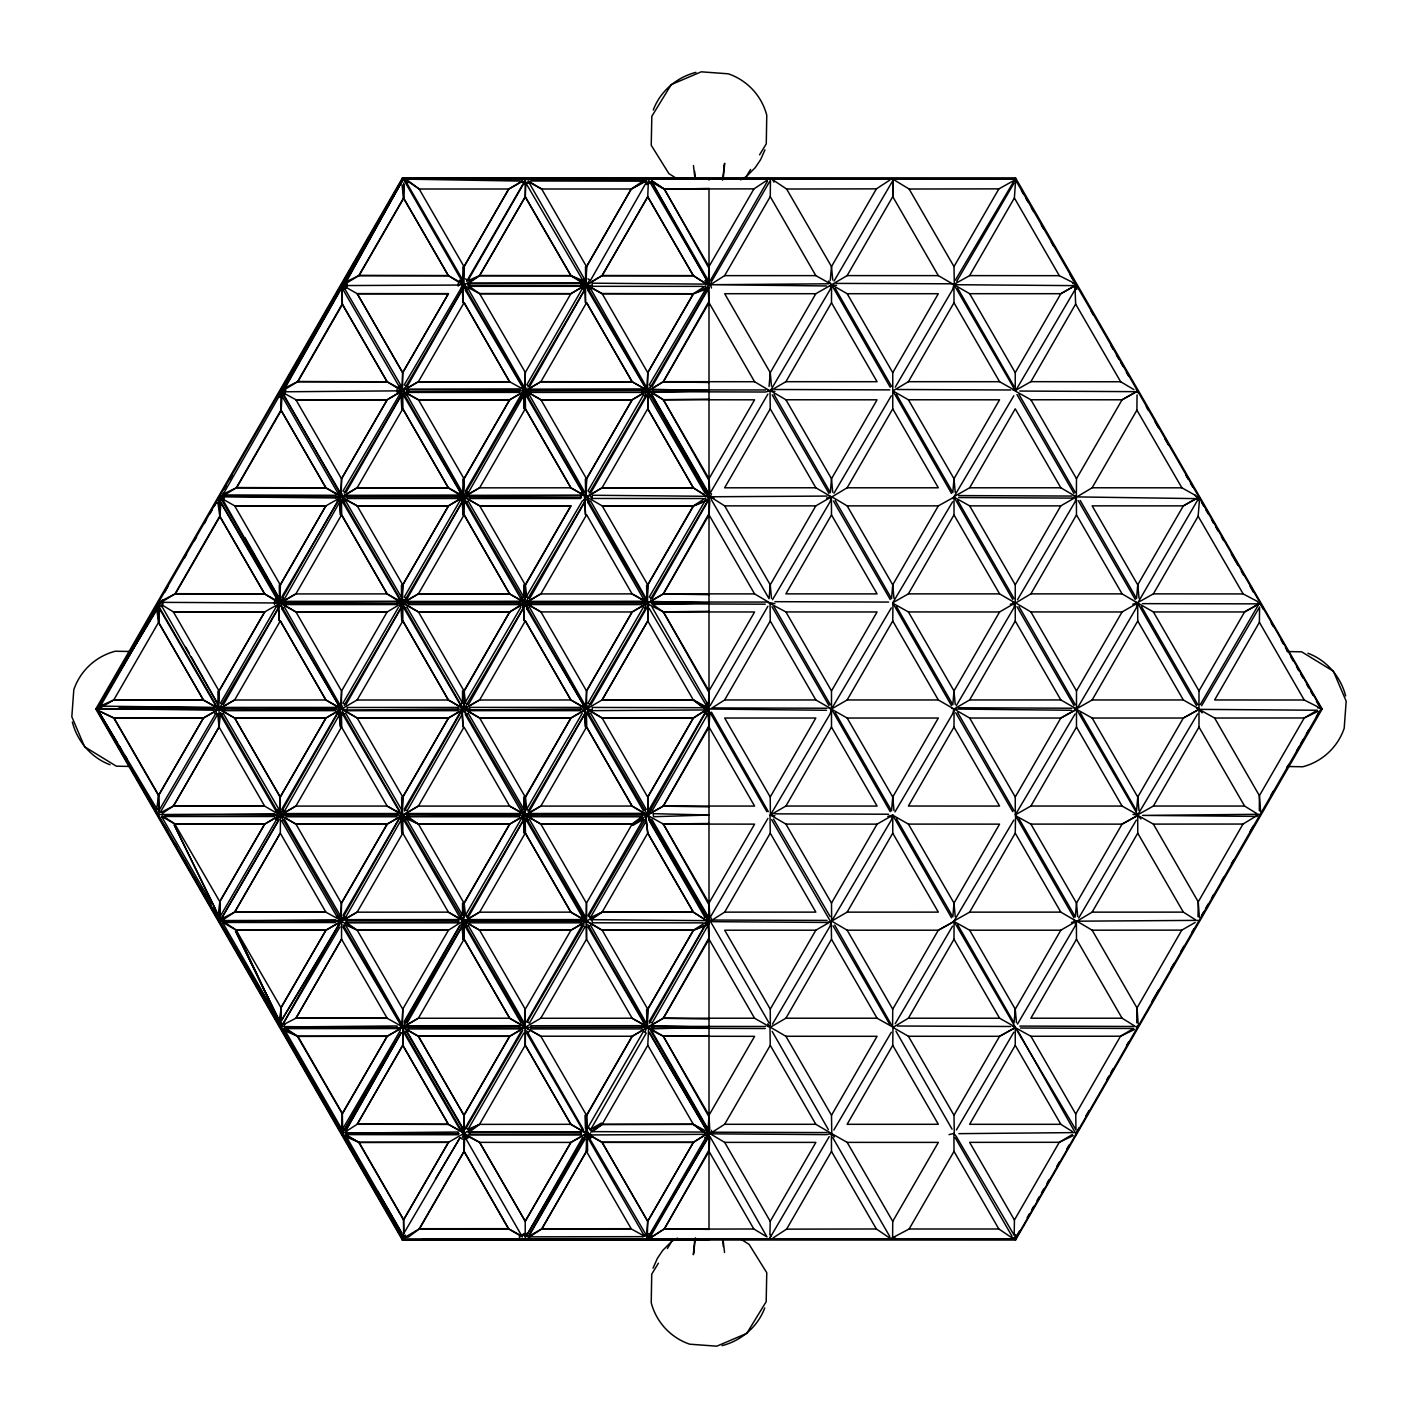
<?xml version="1.0" encoding="UTF-8"?>
<svg xmlns="http://www.w3.org/2000/svg" width="1418" height="1418" viewBox="0 0 1418 1418"><rect width="100%" height="100%" fill="white"/><g stroke="black" fill="none" stroke-linecap="round" stroke-linejoin="round"><path stroke-width="1.5" d="M162.272 814.801L162.467 813.258L173.563 805.92L219.028 726.938L219.046 709.124L203.448 700.049L114.238 699.748L100.093 706.146L97.399 709.425L403.758 1238.694L402.535 1240.059L402.996 1238.765M345.07 917.322L341.561 921.275L341.543 939.248L295.901 1018.195L283.83 1024.434M523.384 1235.291L528.808 1236.248L584.978 1139.203L582.55 1137.59L527.124 1234.706L526.503 1233.554L523.916 1233.695L519.201 1237.045L523.384 1235.291L530.633 1236.85L642.797 1236.656L645.881 1235.291L652.191 1236.585L664.546 1228.732L709 1229.371L709 915.035M645.35 1031.205L646.803 1026.703L632.18 1018.301L586.52 939.159L586.272 921.292L570.887 912.199L525.458 833.128L525.156 818.097L524.27 833.093L523.171 813.879L540.843 824.071L586.467 903.213L586.609 921.062L602.083 930.155L693.508 930.279L709 923.721L704.799 925.653L649.267 1021.368L652.103 1023.034L709 923.721L708.982 711.552L707.866 706.589L709 706.448L709 492.79M526.096 387.965L526.769 396.597L584.411 495.626L602.083 505.818L693.508 505.925L709 499.384L704.799 501.298L649.249 597.031L652.12 598.697L709 499.384L709 188.47L664.563 189.285L652.05 182.355L646.555 184.446L645.81 183.312L590.491 280.409L587.938 278.867M709 180.121L709 178.048M651.536 602.047L767.315 602.047L785.909 611.938L877.068 611.973L831.497 690.921L831.497 709L831.497 727.079L877.086 806.062L785.891 806.044L769.992 815.261L770.258 833.164L815.846 912.129L724.651 912.129L710.329 921.239L707.742 921.151L649.426 1023.211M831.763 1132.947L831.497 1115.275L785.909 1036.274L770.346 1027.217L770.258 1009.173L724.669 930.208L815.829 930.208L847.131 912.146L938.326 912.129L892.755 833.164L892.755 815.19L887.774 816.378M1153.383 593.858L1198.139 516.223L1199.344 501.493L1198.494 498.657L1076.847 496.903L1092.126 487.774L1181.903 487.827L1194.842 495.059L1198.494 498.657L1137.998 602.508L1153.383 593.858L1243.161 593.929L1257.057 601.214L1259.024 603.855L1244.579 611.956L1153.401 611.938L1137.679 603.022L1122.063 611.973L1076.492 690.921L1076.492 727.079L1030.886 806.044L1015.306 814.854L1015.253 797.005L969.664 718.04L938.326 699.96L847.131 699.96L831.497 709L830.079 714.016L770.399 815.031L785.909 824.106L831.497 903.106L831.657 921.097L847.166 930.208L892.737 1009.191L892.578 1026.933L877.086 1018.23L785.891 1018.213L770.346 1027.217L767.953 1026.472M345.886 1131.529L357.141 1124.279L402.801 1045.332L402.818 1027.341L462.481 925.475M408.526 392.414L408.526 389.17L519.502 389.188L519.396 392.396L408.526 392.414L406.204 389.737M479.656 1124.279L448.354 1142.412L403.581 1220.012L403.669 1237.985L419.108 1229.016L464.023 1151.416L463.987 1115.239L509.611 1036.328L540.754 1018.284L586.52 939.159L586.538 921.275L464.165 921.257L464.041 939.248L418.399 1018.195L387.256 1036.239L297.975 1036.416L285.319 1030.957L284.132 1028.617L396.951 1028.564L402.127 1026.597L399.61 1024.186L400.975 1022.768L345.673 925.316L342.943 927.035L399.273 1022.484M952.577 501.83L892.808 602.703L908.389 593.858L953.995 514.911L954.048 496.619L1013.835 395.746M953.995 727.079L999.584 806.062L908.389 806.044L953.995 727.079L954.048 709.018L969.628 699.96L1015.253 620.995L1015.253 584.819L1060.806 505.871L1076.368 496.867L1076.492 478.735L1122.081 399.787L1136.492 391.669L1019.826 391.049M892.755 1045.332L938.326 1124.297L847.131 1124.314L892.755 1045.332L892.968 1027.412L908.389 1018.213L953.995 939.248L954.066 920.956L1013.835 820.083M1072.504 1131.635L1060.841 1124.314L969.628 1124.314L1015.253 1045.332L1015.27 1027.057L954.048 921.487L938.326 930.208L847.166 930.208M1132.982 814.446L1137.732 814.836L1153.383 806.044L1198.99 727.079L1198.99 690.903L1244.579 611.956L1259.024 603.855L1200.302 704.604M219.028 726.938L264.634 806.098L279.825 815.013L264.617 824.142L219.843 901.759L219.772 917.18L277.095 818.558M161.67 817.034L164.045 816.874L175.477 824.177L264.758 824.071L280.25 815.208L281.207 812.39L284.646 810.866L339.895 713.928L340.71 708.291L338.37 705.88L339.735 704.516L284.469 607.134L281.774 608.694L338.033 704.214M520.317 1027.89L402.818 1027.341L402.765 1045.19L357.301 1124.173L448.407 1124.368L463.916 1133.124L463.97 1115.328L509.736 1036.257L525.014 1027.164L525.227 1009.297L570.975 930.173L602.012 912.182L693.437 912.27L706.43 920.636L708.663 918.722L708.663 914.309M218.372 500.82L220.942 496.176L341.578 496.92L357.176 505.836L448.354 505.889L479.656 487.757L525.28 408.827L525.351 390.836L540.914 381.672L586.538 302.743L632.074 381.726L663.376 399.752L754.606 399.805L708.982 478.752L709.886 493.606L767.9 394.098M652.227 391.687L765.277 392.024L770.435 390.694L785.891 381.69L831.497 302.743L831.568 284.77L847.149 275.606L892.755 196.641L892.932 180.423L834.068 281.012M1012.948 389.968L1015.253 390.535L1030.886 381.672L1075.642 304.055L1074.862 283.511L1059.317 275.677L969.611 275.624L954.314 284.149L953.995 266.584L909.115 189.019L894.12 179.909M1138.158 1023.53L1137.006 1007.95L1092.144 930.19L1076.953 921.186L1092.126 912.146L1137.75 833.164L1137.732 814.836L1076.546 709.319L1060.824 718.04L969.664 718.04M341.72 727.133L341.401 712.013L340.515 727.009L339.416 707.795L340.568 709.408L325.98 718.004L280.232 797.005L280.126 814.109L338.211 712.456M588.009 714.761L590.703 713.219L646.271 809.377L643.418 810.848L588.009 714.761L587.442 708.486L602.012 700.013L647.778 620.924L648.664 602.384L663.216 593.965L709 513.564M1259.326 810.795L1259.397 795.693L1304.259 717.969L1317.287 710.241L1199.025 709.372L1183.321 718.04L1092.161 718.04L1076.546 709.319L1060.824 718.04L1015.253 797.005M397.022 392.166L397.058 389.276M341.011 286.737L345.744 283.494L341.011 286.737L344.893 282.359L358.736 275.677L403.598 197.953L403.687 183.046M357.159 699.925L402.783 620.995L402.907 603.005L418.416 593.841L464.041 514.911L509.594 593.894L524.873 602.313L525.227 584.819L570.851 505.889L479.692 505.836L464.076 496.903L341.578 496.92L357.159 487.757L402.783 408.827L448.336 487.81L463.066 497.08L463.012 514.84L463.899 499.756L464.218 514.876L509.629 593.929L524.394 602.632L523.472 605.397L524.27 620.924L523.171 601.711L540.843 611.902L632.091 611.973L663.411 593.858L709.018 514.876L709.815 500.696M462.321 1137.378L464.076 1133.514L479.656 1142.359L570.851 1142.412L586.308 1133.815L525.209 1237.719L525.227 1221.359L570.975 1142.341L585.581 1133.851L585.545 1131.068M893.96 598.343L892.737 584.836L847.166 505.871L831.941 496.867L847.131 487.792L892.755 408.827L892.755 372.668L938.326 293.703L847.166 293.703L831.568 284.77L815.829 293.703L724.669 293.703L770.258 372.668L771.481 386.157M279.825 815.013L159.029 814.464L158.586 795.675L203.377 718.057L234.661 699.925L280.285 620.995L325.839 699.978L341.401 709.089L341.49 690.921L295.919 611.92L280.321 602.987L160.163 602.349L158.851 603.944L161.741 600.753L174.981 593.929L264.617 593.912L279.931 602.331L338.317 500.058M274.525 604.316L274.56 601.445M469.748 710.666L469.783 707.405L580.831 707.422L580.636 710.666L469.748 710.666L467.461 707.99M469.677 1131.83L580.76 1131.777L580.653 1135.003L469.766 1135.02L469.677 1131.83L479.514 1124.368L525.263 1045.19L525.422 1027.447L509.7 1018.301L464.041 939.248M402.96 833.217L402.659 818.097L401.773 833.093L401.808 814.535L387.185 806.133L341.543 727.079L295.919 806.009L280.498 815.19L280.303 833.146L234.785 912.022L223.707 919.343L224.097 922.462L335.641 922.551L335.818 919.803L223.69 920.761M847.131 699.96L892.755 620.995L892.95 603.324L908.406 611.938L999.566 611.973L1015.164 602.951L999.584 593.876L953.995 514.911M1092.126 487.774L1136.899 410.139L1137.041 394.931M278.584 603.997L264.617 611.973L218.992 690.903L218.78 708.38L203.359 699.996L113.741 700.013L98.356 708.911L214.738 708.929M705.845 285.745L693.331 293.721L647.725 372.65L647.494 390.606L525.351 390.836L509.611 399.805L463.987 478.735L463.775 496.247L448.336 487.81L402.942 408.898L402.659 393.779L401.773 408.668L401.826 390.783L398.423 386.423L401.064 384.898L400.674 389.542L403.687 391.279L404.254 396.561L463.066 497.08L448.513 505.818L402.73 584.819L402.499 602.508L387.079 593.894L295.777 593.929L281.172 602.384L281.774 608.694M459.574 492.56L463.066 497.08L461.258 499.987L462.41 501.706L407.126 598.697L403.616 600.133L403.332 603.465L404.254 608.694L463.066 709.496L448.478 718.004L402.73 797.005L402.517 814.517L387.096 806.062L295.777 806.098L281.189 814.552L278.176 813.879L278.779 809.111L223.14 713.148L220.446 714.832L275.836 810.83L279.328 814.535L279.807 813.081L281.189 814.552M463.066 708.451L448.389 700.013L357.017 700.013L342.482 708.433L343.014 714.814L401.826 815.598L400.124 817.725L401.152 819.959L345.868 916.95L342.447 918.474L342.447 920.636L341.047 919.165L340.568 920.619L337.076 916.914L281.703 820.916L284.398 819.232L340.036 915.195L339.416 919.963L342.447 920.636L357.017 912.182L448.336 912.146L463.757 920.725L463.987 903.089L509.611 824.142L540.914 806.009L586.52 727.079L632.074 806.062L646.821 814.889L663.287 824.018L754.606 824.142L708.982 903.089L709.886 917.942L767.9 818.452M401.773 833.093L400.674 813.879L403.687 814.588L418.275 806.098L509.576 806.062L525.014 814.535L525.227 796.987L570.851 718.057L586.449 709.071L589.268 705.295L646.307 607.028M583.028 704.214L526.752 608.747L526.184 602.402L523.916 600.718L582.231 501.121L584.73 499.313L585.51 514.84L584.411 495.626L587.424 496.318L602.012 487.845L647.778 408.703L647.973 390.854L663.411 381.69L709.018 302.708L708.149 287.943L650.561 387.008M526.184 602.402L540.772 593.929L632.074 593.894L647.512 602.366L647.725 584.819L693.331 505.889L705.845 497.913M705.934 922.285L693.331 930.226L647.725 1009.173L647.512 1026.703L632.074 1018.23L540.754 1018.284M641.84 813.383L641.84 816.786L530.935 816.715L531.041 813.507L641.84 813.383L646.821 814.889L650.277 812.798L649.284 809.253L704.728 713.289L707.564 710.595L707.157 703.168L709 706.448L707.103 707.245L707.157 703.168L652.067 607.134M709 1130.784L707.103 1131.599L707.157 1127.505L709 1130.784L707.103 1131.599L707.157 1127.505L652.085 1031.489M892.932 180.423L892.755 196.641L938.326 275.624L953.977 284.699L969.664 293.686L1060.841 293.703L1075.11 285.638L1074.862 283.511L1072.646 283.494M1320.832 708.894L1322.161 709.018L1015.607 178.012L402.428 177.994L95.804 709L402.375 1239.988L1015.554 1240.041L1322.161 709.018L1304.259 700.013L1214.623 699.96L1259.397 622.325L1259.574 607.064L1201.631 705.668M277.52 606.089L278.655 607.79L223.388 704.781L220.517 703.115L275.996 607.205L278.477 605.397L279.275 620.836L278.176 601.711L279.576 599.903L223.477 500.909L224.523 494.953L236.771 487.562L325.945 487.881L341.242 496.282L341.49 478.735L387.114 399.805L418.416 381.672L464.041 302.743L509.576 381.726L524.979 390.216L525.227 372.65L570.851 293.721L602.154 275.588L647.778 196.641L648.256 182.94M283.299 388.692L297.479 381.761L387.114 381.743L402.499 390.18L402.73 372.668L448.354 293.721L357.141 293.65L342.89 285.567L401.383 386.299M458.244 286.082L458.28 283.21M586.237 496.389L586.485 478.735L632.109 399.805L647.494 390.606L588.062 288.244M1072.38 1134.542L1059.264 1142.305L1014.419 1220.029L1014.207 1235.308L956.459 1136.757L953.924 1133.461L949.014 1134.613M1198.033 916.702L1198.245 901.866L1243.001 824.053L1259.078 814.286L1142.607 815.403L1257.128 816.378M522.444 180.884L508.885 189.002L463.987 266.566L464.041 284.734L462.481 288.971L405.53 387.043L399.433 394.275M525.014 1027.164L519.396 1028.901L408.561 1028.954L407.746 1027.111L403.74 1026.721L418.275 1018.266L509.576 1018.23L524.961 1026.774L525.227 1009.173L479.585 930.155L464.165 921.257L479.656 912.111L525.28 833.164L570.834 912.146L586.13 920.654L586.485 903.089L632.109 824.142L647.742 815.12L707.99 917.641M525.28 180.157L466.628 281.278L479.656 275.588L570.869 275.641L586.219 284.008L586.485 266.566L631.382 189.002L643.028 180.99L646.909 180.033L402.535 178.934L96.761 709.567L402.375 1238.889L1015.607 1238.924L1321.221 708.504L1014.792 178.633L403.439 178.438M339.824 497.913L325.856 505.889L280.232 584.819L279.931 602.331L219.666 500.288L220.942 496.176L220.393 497.736L278.974 598.272M403.687 814.588L404.254 820.88L459.574 916.914L463.137 920.956L448.478 930.173L402.73 1009.173L402.428 1026.738L343.085 924.837M643.435 182.373L631.01 189.232L586.68 266.584L585.652 281.774L584.411 283.458L585.563 284.912L585.51 302.672L584.5 278.992L582.231 280.303L570.993 275.695L479.514 275.677L463.775 285.248L479.532 293.615L570.975 293.65L585.563 284.912L526.61 184.305L524.111 184.34L523.898 183.223L467.975 280.409L465.441 278.867M954.066 920.956L969.628 912.146L1015.253 833.164L1015.554 815.722L1030.904 824.106L1122.063 824.142L1137.821 815.403L1153.383 824.106L1243.001 824.053M1136.74 1022.786L1137.006 1007.95L1181.761 930.137L1195.179 922.444M459.202 1133.709L342.731 1132.681L342.341 1113.928L387.114 1036.31L402.818 1027.341L418.434 1036.257L509.611 1036.328M203.448 700.049L158.656 622.75L159.631 608.925L216.919 707.795L218.212 706.04L217.326 703.204L162.237 606.975L163.3 601.019L175.477 593.681L219.896 516.701L220.871 502.858L279.328 603.182L275.677 602.969M525.44 183.542L525.28 196.854L479.656 275.588L468.082 283.6L581.805 283.387M285.975 604.564L286.046 601.338L397.075 601.338L396.898 604.564L285.975 604.564L283.724 601.906M396.951 1028.564L397.022 1025.941L284.805 1026.969L285.337 1028.529M469.712 286.312L469.801 283.086L580.831 283.086L580.636 286.312L469.712 286.312L467.461 283.653M469.712 922.817L469.801 919.591L580.76 919.608L580.636 922.834L469.712 922.817L467.461 920.158M530.97 604.564L531.041 601.338L642.07 601.338L641.893 604.582L530.97 604.564L528.701 601.906M285.319 1030.957L341.596 1128.71L344.184 1130.252L401.152 1032.818L345.407 1131.599M403.97 184.819L403.616 198.396L359.215 275.429L347.091 282.749L346.949 286.33L344.539 288.811M525.617 183.206L525.28 196.659L479.514 275.677M647.388 1234.794L647.725 1221.359L693.349 1142.412L705.88 1134.418M769.903 1234.936L770.24 1221.359L815.864 1142.394L724.669 1142.376L709.248 1133.177M464.962 1133.886L468.277 1137.697L465.973 1139.026L466.097 1134.542L463.083 1133.886L479.585 1142.341L525.227 1221.199L570.851 1142.412M357.159 487.757L448.336 487.81L357.017 487.845L341.277 497.417L357.052 505.783L448.513 505.818L402.925 584.819L401.684 600.346L401.595 585.12L401.684 600.346L400.674 601.711L401.773 620.924L401.826 603.164L343.014 502.646L342.429 497.381L339.416 495.626L340.515 514.84L341.401 499.845L341.72 514.876L387.132 593.929L401.826 603.164L400 606.035L401.152 607.843L345.868 704.781L343.014 703.115L398.547 607.223M590.615 1132.291L602.154 1124.279L647.778 1045.332L648.664 1026.721L663.216 1018.301L709 937.901M703.098 498.533L592.175 498.462L592.281 495.254L706.43 496.3L708.663 494.386L707.866 499.242M708.521 279.63L708.982 266.584L753.951 188.878L767.475 179.98M708.521 703.966L708.982 690.921L754.606 611.973L663.376 611.92L646.821 603.412L632.233 611.92L586.662 690.903L585.758 705.987L584.5 707.511L587.442 708.486M401.773 408.668L400.674 389.542L402.056 387.752L402.641 372.704L448.478 293.65L357.301 293.703L402.641 372.704M393.052 1219.693L403.758 1238.694L404.502 1237.471L408.437 1237.045L419.568 1228.732L464.129 1151.345L464.714 1136.35L466.097 1134.542M278.176 813.879L279.523 812.071L280.161 797.111L325.98 718.004L341.401 709.089L224.097 710.028L219.046 709.053L278.903 607.01M339.416 919.963L340.763 918.155L341.419 903.195L387.238 824.088L401.826 815.598M1015.607 1238.924L1015.554 1240.041L1014.987 1238.747L423.06 1238.889M285.692 390.73L283.582 394.346L284.734 394.824L285.798 388.851L298.01 381.495L342.394 304.498L341.72 289.91L402.659 179.997L218 503.301L219.896 516.701L264.687 593.965L279.328 603.182L278.176 601.711L278.566 597.084L244.942 537.546M387.256 1036.239L342.341 1113.431L341.596 1128.71L343.333 1131.67M236.771 487.562L281.154 410.582L281.916 396.827M295.901 1018.195L387.079 1018.23L402.127 1026.597L400.745 1025.728L402.003 1024.239L402.889 1009.084M709.018 1151.381L709.869 1136.421L766.961 1236.904L753.844 1228.998L709.018 1151.381L664.085 1229.14L650.1 1238.162M342.376 494.049L340.604 496.619L339.505 495.307L340.763 493.819L341.667 478.717L387.256 399.734L401.826 390.783L400.674 389.542L403.669 390.216L418.275 381.761L509.576 381.726L464.218 302.708M342.376 706.199L340.71 708.291L339.505 707.529L340.763 705.987L341.667 690.885L387.114 611.973L295.919 611.92M693.331 930.226L602.171 930.19L586.538 921.275L570.851 930.243L479.674 930.173L461.914 919.963L463.012 939.177L463.899 924.093L464.218 939.301L509.7 1018.301M632.109 399.805L540.914 399.752L523.171 389.542L524.27 408.756L525.156 393.672L525.458 408.863L570.94 487.881L585.563 496.282M707.866 706.589L706.164 709.939L693.384 717.933L602.083 717.987L584.411 707.795L585.51 727.009L586.396 711.996L586.715 727.044L632.144 806.098L647.742 815.12L588.417 916.595M650.437 386.582L648.008 389.578L645.722 389.223L646.98 387.876L647.866 372.544L693.508 293.756L707.866 287.074L708.645 282.235L706.43 284.132L592.139 283.175L592.245 286.312L703.098 286.365M524.27 408.756L523.472 393.194L524.394 390.163L523.224 389.223L524.483 387.876L525.387 372.579L479.656 293.668L467.975 285.479L591.448 285.514M463.012 939.177L462.215 923.614L463.137 920.956L448.442 912.217L402.783 833.164L357.159 912.093L325.874 930.226L281.083 1007.844L280.108 1023.548L236.079 930.137L223.122 922.551M648.646 1233.749L650.188 1234.724L707.547 1138.955L706.554 1137.484L707.866 1130.926L706.164 1134.311L693.437 1142.288L647.725 1221.164L646.768 1234.085L643.435 1235.627L630.904 1228.715L541.995 1228.768L528.808 1236.248L526.769 1235.627M969.611 275.624L1014.384 197.971L1015.465 182.461L1014.49 180.192L998.892 188.86L909.115 189.019M769.07 386.387L770.258 372.668L815.829 293.703M345.886 288.262L346.949 286.33M830.257 280.374L831.497 266.584L876.395 188.86L889.972 179.98M723.145 179.395L724.687 163.3L723.641 167.271M694.855 1238.605L693.313 1254.7L694.359 1250.729M284.823 391.013L285.142 387.841L402.659 179.997L346.612 280.48L346.01 285.107M223.388 498.338L224.452 496.867L335.747 497.966L336.031 495.307L224.523 494.953M339.416 707.795L357.088 717.987L448.354 718.057L464.182 708.734L468.95 709.851L586.449 709.071L570.834 699.978L479.514 700.013L464.927 708.504L465.512 714.814L520.831 810.83L524.306 814.535L524.27 833.093M161.315 812.266L173.404 806.027L219.046 727.062L220.552 712.598L277.237 811.131M342.234 1129.012L342.465 1126.867L341.596 1128.71L345.655 1130.394L401.152 1032.818M162.29 603.217L162.645 599.991L97.612 708.344L156.707 609.403L160.819 605.876M448.478 930.173L357.052 930.119L341.419 921.328L326.016 930.155L281.118 1007.276L279.523 1021.297L282.076 1025.586M264.758 824.071L219.879 901.21L218.23 915.159L219.506 917.286L214.047 907.821M525.103 1234.316L523.916 1233.695M523.614 386.05L523.224 389.223L522.108 387.628L523.614 386.05L468.206 288.882L465.494 290.46L521.789 385.98L523.614 386.05L524.483 387.876M722.524 180.139L724.102 167.466M693.898 1250.534L695.476 1237.861M162.042 811.77L160.447 812.035L156.76 808.721L158.621 795.126L203.518 717.987L219.046 709.124L224.718 710.648L335.641 710.648L335.765 707.44L224.806 707.422L224.718 710.648L222.466 707.99M586.662 1115.523L587.46 1133.886L590.934 1137.608L588.169 1139.168L590.934 1137.608L585.439 1128.179L585.031 1115.31L586.662 1115.523L632.233 1036.257L646.821 1027.784L663.287 1036.204L754.606 1036.328L708.982 1115.257L708.114 1130.217L650.596 1030.567M707.866 923.579L708.663 918.722L706.43 920.636L592.121 919.679L592.245 922.817L703.098 922.87M645.35 394.7L647.016 390.092L644.623 387.628L645.97 386.263L590.632 288.793L588.009 290.53L644.268 385.962M341.419 921.328L281.296 1020.765L281.118 1007.276M222.431 918.456L220.286 922.374L219.081 918.456M646.874 1234.741L646.909 1237.772L649.072 1237.825L649.728 1235.61M284.149 1025.515L284.557 1023.743L282.944 1024.168L279.523 1021.297L235.477 931.023L280.746 1023.371L224.009 924.926L222.874 922.533L224.097 922.462M583.968 917.233L582.266 916.737L526.752 820.916L526.184 814.588L523.916 812.886L526.716 809.146L525.493 797.253L570.975 718.004L585.563 709.496L587.371 706.199M711.535 918.12L710.329 921.239L713.75 921.682L826.517 922.444L831.267 921.31L830.062 926.167L772.491 1024.08M954.048 496.619L969.628 487.792L1015.253 408.827L1060.824 487.774L1076.368 496.867L1075.074 501.848L1017.486 599.725M1015.253 833.164L1060.824 912.129L1076.386 921.186L1075.074 926.167L1017.486 1024.08M525.369 606.213L523.171 601.711L524.394 602.632L509.736 611.92L464.2 691.169L465.459 703.062L468.383 704.781L523.632 607.843L522.498 605.681L524.394 602.632L520.831 598.644L465.512 502.61L464.572 497.381L464.944 494.138L468.365 492.613L523.632 395.675L522.622 393.406L524.323 391.244L523.171 389.542M1074.117 496.052L1076.368 496.867L1076.492 514.911L1122.081 593.876L1137.679 603.022L1136.314 607.932L1078.992 705.42L1076.475 708.894L1074.046 708.326M345.655 1130.394L345.921 1129.455M1136.492 391.669L1122.081 399.787L1030.904 399.77L1015.359 391.102L1075.713 288.545L1075.11 285.638L953.977 284.699L952.559 289.662L895.254 387.149M156.76 808.721L97.665 709.78L100.979 708.557L212.966 710.17L213.71 707.582L118.811 707.05M896.46 818.7L952.825 916.932L953.995 903.089L999.566 824.142L908.406 824.106L892.755 815.19L891.302 820.083L831.657 921.097M1071.512 710.276L954.048 709.018L952.559 713.998L894.988 811.894M1015.642 1234.511L1014.49 1238.038L1011.459 1237.506L998.857 1228.998L953.995 1151.416L953.924 1133.461M212.966 710.17L218.071 708.433L218.549 706.997L219.932 708.451L234.519 700.013L325.839 699.978L340.71 708.291M647.742 183.755L646.555 184.446M404.502 1237.471L405.371 1235.149L403.758 1238.694M462.233 287.127L461.258 287.819L462.392 289.591L463.012 302.672L463.066 284.894L459.574 280.392L463.066 284.894L404.272 384.863L407.143 386.529L462.392 289.591L461.914 283.458L463.03 281.827L464.182 266.566L508.495 189.232L520.636 182.39M711.552 1130.288L710.312 1133.425L713.75 1133.851L826.517 1134.63L831.409 1133.443L847.166 1142.376L938.361 1142.394L892.737 1221.359L892.596 1237.737L909.133 1228.998L998.857 1228.998M407.586 183.064L408.437 180.955L419.568 189.268M339.611 498.533L281.757 597.031L284.628 598.697L339.895 501.706L339.416 495.626L340.604 496.619L335.747 497.966M711.535 493.783L710.276 496.779L711.428 499.845L769.07 598.68L770.24 584.836L815.829 505.871L831.391 496.867L815.829 487.774L770.258 408.827L770.027 390.889L754.571 381.726L709.018 302.708M645.35 606.869L646.803 602.366L643.329 598.644L588.009 502.646L587.424 496.318M462.233 711.481L463.066 709.496L461.914 707.795L463.012 727.009L462.233 711.481L461.24 711.765L462.392 713.928L407.108 810.866L404.272 809.199L459.698 713.219M771.303 1234.741L769.885 1238.02L829.229 1136.598M764.958 149.829L760.58 159.702L755.262 167.608L746.098 176.825M653.042 1268.171L657.42 1258.298L662.738 1250.392L671.902 1241.175M653.273 110.037C660.185 91.301 676.74 77.263 695.954 72.353M764.727 1307.963C757.815 1326.699 741.26 1340.737 722.046 1345.647M584.89 289.591L582.178 288.882L526.769 384.863L529.641 386.529L584.89 289.591L583.844 288.191L585.563 284.912L570.993 275.695L525.28 196.854L570.869 275.641M708.663 494.386L706.43 496.3L693.367 487.881L647.778 408.827L647.689 391.333L663.216 381.796L709 301.396M340.515 727.009L338.849 712.527L340.568 709.408M398.015 1027.642L281.491 1026.561L339.026 924.447M342.731 1132.681L400.301 1030.532L342.022 1130.022M664.546 1228.732L709 1150.016M402.659 179.997L279.293 397.164L284.663 392.591M651.855 819.32L707.617 915.709L705.969 917.127L704.693 916.95L649.249 820.721L647.813 814.765L663.216 806.133L709 725.697M528.294 1236.585L584.801 1137.396M465.671 492.755L523.916 392.237M399.557 818.31L341.189 920.583L325.839 912.146L234.785 912.022M404.431 811.007L460.708 712.456M99.845 707.192L158.231 605.433L215.979 705.03M541.995 1228.768L586.308 1151.398L587.318 1136.314L588.594 1134.542L570.887 1124.368L525.263 1045.19M174.981 593.929L219.772 516.081L219.666 500.288M222.431 494.527L236.239 487.845L281.03 409.997L280.888 394.222L338.069 493.411L339.505 495.307L339.895 491.993L340.763 493.819M297.479 381.761L342.27 303.913L342.163 288.12L399.344 386.813L402.499 390.18M220.393 497.736L234.644 505.818L325.856 505.889L280.445 584.836L279.576 599.903L279.275 585.014M583.755 500.005L584.89 501.706L529.605 598.697L526.716 596.978L525.422 585.102L570.975 505.836L479.532 505.783L461.914 495.626L463.154 493.889L464.147 478.699L509.736 399.752L524.323 391.244M710.099 280.941L767.333 181.398M465.494 926.964L468.206 925.387L524.04 1022.573L521.009 1022.821L465.494 926.964L464.927 920.672L462.658 918.97L465.459 915.23L464.165 903.355L509.736 824.088L524.323 815.58L523.171 813.879M404.165 1022.927L460.549 925.015M707.972 712.315L709.018 727.044L754.589 806.08L663.411 806.027L647.937 814.73L647.742 797.182L693.384 717.933M705.934 920.016L693.331 912.164L647.778 833.181L646.271 821.057L643.329 819.356L588.009 915.301L590.65 917.091L646.271 821.057L645.739 814.836L648.682 815.616M705.916 713.148L707.6 714.477L652.032 810.919L649.284 809.253L650.277 812.798M587.956 1127.452L590.934 1129.082L646.254 1033.137L643.471 1031.418L587.956 1127.452L592.405 1131.635L703.222 1132.06L705.49 1132.982L693.331 1124.314L602.03 1124.58L592.405 1131.635M892.968 1027.412L908.406 1036.274L999.566 1036.31L1015.288 1027.642L1075.978 1129.933L1075.748 1114.034L1120.504 1036.221L1133.602 1028.475L1020.411 1028.015M99.349 705.171L101.564 701.343M109.292 687.96L111.508 684.132M114.911 678.513L117.02 674.578M119.236 670.749L121.452 666.921M129.18 653.538L131.395 649.71M134.71 643.967L136.908 640.156M144.725 626.862L146.852 622.945M154.597 609.545L157.912 603.82M164.594 592.44L167.856 586.609M184.464 558.001L186.627 554.084M194.39 540.79L196.57 536.873M204.334 523.579L206.514 519.662M209.846 514.007L212.044 510.108M214.26 506.368L216.458 502.451M224.204 489.139L226.401 485.24M229.716 479.514L231.932 475.686M279.399 393.513L281.65 389.631M289.325 376.284L291.594 372.42M304.781 349.519L307.05 345.637M309.195 341.862L311.481 337.998M329.065 307.44L332.379 301.697M339.008 290.211L342.323 284.486M358.878 255.789L361.076 251.961M368.804 238.578L371.02 234.75M374.334 229.007L376.656 225.161M378.748 221.35L380.946 217.539M384.26 211.796L386.6 207.95M388.674 204.139L390.889 200.31M399.716 185.014L402.074 181.185M113.741 700.013L158.621 622.272L158.231 605.433M337.2 713.219L281.774 809.199L284.646 810.866M234.644 912.111L280.303 833.146L325.892 912.182L234.644 912.111L222.573 918.35M525.227 796.987L479.674 718.004L464.182 708.734L463.987 690.921L509.611 611.973L523.579 604.015M402.818 815.173L387.114 824.142L341.49 903.089L341.189 920.583L280.498 815.19L402.818 815.173L418.399 806.027L464.023 727.079L509.682 806.133L524.306 814.535M649.976 394.807L646.821 391.262L632.233 399.752L586.68 478.735L585.687 493.872L584.411 495.626L586.609 500.129M520.938 607.134L462.658 706.802L464.927 708.504M586.52 514.911L540.914 593.841L525.316 603.005L402.907 603.005L418.434 611.92L509.611 611.973M707.635 284.61L710.365 284.717L724.633 275.641L770.258 196.623L770.453 180.139L711.499 281.597L710.365 284.717L711.499 288.031M705.845 710.117L693.349 718.057L602.189 718.004L586.697 708.699L586.485 690.921L632.091 611.973M459.751 925.44L404.272 1021.368L407.108 1023.034L462.392 926.096L461.364 923.809L463.137 920.956L461.914 919.963M770.258 408.827L724.633 487.81L815.829 487.774M953.995 266.584L998.892 188.86M693.349 718.057L647.742 797.005L647.937 814.73L707.635 708.965L709.142 708.929M521.115 1031.489L465.512 1127.47L468.135 1129.277L523.791 1033.137M951.478 493.411L892.879 390.907L908.389 381.69L953.995 302.743L953.977 284.699L951.053 283.795L836.159 283.405M645.739 814.836L647.742 833.146L602.154 912.111L590.863 919.981M663.411 806.027L709.018 727.044L709.886 712.191L766.89 811.734M826.517 710.294L710.329 709.035L724.633 699.978L770.258 620.995L770.063 603.005L754.571 593.894L709.018 514.876M831.497 514.911L785.891 593.858L877.086 593.894L831.497 514.911L831.391 496.867L829.193 496.052M706.412 1136.562L647.76 1237.737L586.556 1133.266L586.485 1115.239L632.091 1036.328L663.429 1018.195L709.018 939.212L708.149 924.447M770.222 797.005L815.829 718.04L724.687 718.04L770.222 797.005L770.399 815.031L774.902 815.793M1060.806 505.871L969.664 505.871L954.03 497.151L938.326 505.871L892.737 584.836L891.567 598.68L835.202 500.448M908.389 381.69L999.584 381.708L1015.253 390.535L1015.235 372.65L1060.841 293.703L1075.11 285.638M724.651 912.129L770.258 833.164M785.891 806.044L831.497 727.079M527.886 1238.109L541.623 1228.998L586.52 1151.416L586.308 1133.815M770.258 1009.173L815.829 930.208M831.497 903.106L877.086 824.142L892.755 815.19L951.478 917.765M999.566 611.973L953.995 690.921L952.825 704.764L896.46 606.532M650.383 1236.691L707.972 1137.023M827.031 1132.574L713.662 1132.22L710.312 1133.425L724.651 1124.297L770.258 1045.332L769.974 1027.713M785.891 1018.213L831.497 939.265L831.267 921.31M847.131 912.146L892.755 833.164M1076.492 690.921L1030.904 611.938L1015.696 602.934L1030.886 593.876L1076.492 514.911M831.497 1115.275L877.068 1036.31L785.909 1036.274M892.737 1009.191L938.326 930.208L954.048 921.487L969.664 930.208L1060.824 930.208L1076.386 921.186L1076.492 939.265L1122.099 1018.23L1134.17 1025.675M969.628 699.96L1060.824 699.943L1076.475 708.894L1092.126 699.978L1137.75 620.995L1137.679 603.022L1135.446 602.136M772.97 1238.003L786.582 1229.14L831.497 1151.434L831.409 1133.443L815.829 1124.297L770.258 1045.332M954.279 1132.893L953.995 1115.257L999.566 1036.31L1015.288 1027.642L1030.904 1036.274L1120.504 1036.221L1134.471 1029.521M1060.824 930.208L1015.253 1009.191L1014.065 1022.91L957.699 924.784M1076.492 939.265L1030.886 1018.213L1122.099 1018.23M909.133 1228.998L953.995 1151.416M1016.086 1236.833L1019.4 1231.09M1027.128 1217.707L1029.326 1213.879M1031.542 1210.05L1033.757 1206.222M1037.054 1200.479L1039.27 1196.668M1041.486 1192.839L1043.683 1189.011M1046.998 1183.268L1049.214 1179.439M1056.942 1166.057L1059.14 1162.228M1066.868 1148.846L1069.083 1145.017M1075.713 1133.531L1079.027 1127.806M1085.639 1116.32L1088.953 1110.578M1106.625 1079.984L1108.823 1076.156M1111.038 1072.327L1113.254 1068.498M1126.495 1045.545L1128.71 1041.716M1136.438 1028.334L1138.636 1024.505M1151.895 1001.551L1158.524 990.083M1170.665 969.043L1173.98 963.301M1180.609 951.815L1183.906 946.09M1191.652 932.69L1193.85 928.861M1201.578 915.479L1203.793 911.65M1205.991 907.821L1208.207 903.993M1211.521 898.268L1213.719 894.439M1221.447 881.039L1223.663 877.228M1231.391 863.828L1233.607 859.999M1250.162 831.32L1253.477 825.577M1271.148 794.966L1273.346 791.138M1286.605 768.184L1288.802 764.373M1296.531 750.973L1298.746 747.144M1300.962 743.316L1303.16 739.505M1306.474 733.762L1308.69 729.933M1316.418 716.551L1318.616 712.722M344.273 705.295L401.223 607.241M278.956 819.374L220.233 920.512L341.561 921.275M707.866 287.074L708.77 288.155L693.508 293.756L602.047 293.615L586.29 285.248L602.012 275.677L647.778 196.801L693.331 275.641L706.43 284.132L708.645 282.235M398.547 819.391L343.014 915.284L345.868 916.95M589.268 493.127L646.324 394.86M584.978 501.139L525.316 603.005L540.932 611.92L586.485 690.921M523.898 607.01L464.182 708.734L479.656 699.925L525.28 620.995L570.834 699.978M582.249 713.272L526.716 809.146L529.605 810.866L584.89 713.928L584.712 711.446L585.51 727.009M650.543 599.194L707.883 500.448M528.045 811.38L584.978 713.307M465.441 1129.224L522.763 1030.514M344.273 493.127L401.4 394.842M528.028 387.043L584.907 289.237M405.53 599.211L462.64 500.926M215.642 909.417L174.201 824.904L218.23 915.159L221.722 918.12L278.584 820.614L276.014 819.25L280.25 815.208L295.848 824.071L387.238 824.088M466.77 917.464L523.898 819.179M462.481 1139.186L460.035 1137.697L403.811 1233.43L403.598 1219.604L448.513 1142.323L358.701 1142.288L345.62 1134.719M956.742 281.296L1014.03 183.099M710.152 705.668L767.9 606.266M527 1022.307L584.021 924.412M160.447 812.035L217.468 714.566L214.738 713.307M158.462 811.433L216.511 712.297M282.944 1024.168L339.966 926.893M891.302 607.914L831.497 709L890.238 811.645M895.254 1023.672L952.559 926.167M956.388 1129.986L1013.799 1032.251M833.997 493.234L891.302 395.764M772.491 599.725L830.079 501.83L831.391 496.867L826.517 498.108M956.228 705.809L1013.835 607.914L1015.164 602.951L1012.948 602.136M1075.074 713.998L1015.306 814.854M833.837 1130.022L891.337 1032.251M1197.572 713.998L1137.732 814.836L1122.081 806.062L1030.886 806.044M1078.726 917.995L1136.332 820.083M955.253 280.285L1014.49 180.192M435.45 1179.067L460.035 1137.697M281.296 1020.765L338.494 925.05M750.618 169.451L746.134 176.771L740.515 179.856M759.569 154.828L766.269 143.856L766.766 115.266A59.609 59.609 0 0 0 728.285 73.807L701.201 71.822L671.246 84.601L651.819 116.311L651.234 145.292L668.924 173.652L677.609 179.111M658.431 1263.172L651.731 1274.144L651.234 1302.734A59.609 59.609 0 0 0 689.715 1344.193L716.799 1346.178L746.754 1333.399L766.181 1301.689L766.766 1272.708L749.076 1244.348L740.391 1238.889M667.382 1248.549L671.866 1241.229L677.485 1238.144M346.01 1133.106L458.28 1132.007L458.209 1134.755L346.577 1134.613L346.807 1131.848M342.394 304.498L387.185 381.796L401.826 390.783L343.014 490.947L345.886 492.613L401.152 395.675L400.975 393.194M832.721 492.241L831.497 478.752L785.909 399.77L770.435 390.694L830.062 289.68L831.568 284.77L836.585 285.39M345.886 286.17L347.02 284.486M524.323 815.58L520.991 819.356L465.459 915.23L468.365 916.95L523.65 820.029L522.515 818.257L523.472 817.548M589.445 280.604L586.556 284.77L602.171 293.668L693.331 293.721M706.129 288.297L708.77 288.155L652.12 386.529L649.267 384.863L706.43 287.854L705.349 286.702M643.329 598.644L645.669 601.711L646.927 599.956L647.902 584.783L693.508 505.925L704.799 501.298M646.608 1009.474L646.927 1024.292L590.544 925.21L587.956 927.071L645.669 1026.047L646.927 1024.292L647.92 1009.155L693.508 930.279L704.799 925.653M1015.607 178.012L1014.809 179.093L403.031 179.271L402.464 177.959L709 178.757L404.219 179.076L519.732 181.061L527.124 182.709L531.254 180.972L642.389 181.167L647.813 182.319M402.375 1239.988L403.191 1238.889M580.636 922.834L581.912 921.221L586.272 921.292M461.24 711.765L463.066 709.496M583.844 288.191L584.73 287.127M338.849 712.527L339.735 711.464M397.82 603.554L280.321 602.987L283.83 599.07M398.334 598.644L400.674 601.711L403.687 602.384L407.126 598.697L404.272 597.031L459.751 501.121L462.233 499.296M220.286 922.374L218.78 919.928L220.127 918.492L222.874 921.168M98.746 708.645L97.665 709.78L116.914 742.004M583.082 288.35L585.173 286.152M160.163 602.349L161.741 600.753M584.5 707.511L583.365 705.88L584.712 704.533L529.428 607.117L526.752 608.747M706.217 279.417L652.05 182.355L707.688 279.523L704.888 280.729L707.21 282.607M403.669 390.216L402.535 391.333L418.345 399.734L509.736 399.752M1074.667 922.799L1076.386 921.186L1074.188 920.388M280.055 816.963L276.014 819.25M1013.409 604.582L1015.164 602.951L1010.272 604.192M341.72 289.91L344.485 287.411M1135.907 604.582L1137.679 603.022L1196.491 705.597M705.969 492.79L707.617 491.372L652.085 394.984L649.231 396.544L704.693 492.595L707.21 494.847M890.929 816.75L892.755 815.19M99.987 707.901L97.665 709.78L99.207 709.638M829.672 286.312L831.568 284.77L890.238 387.291M463.987 903.089L418.416 824.088L406.806 815.953L525.316 815.173L540.914 824.088L632.233 823.858L641.84 816.786M952.187 498.48L954.03 497.151L1012.753 599.513M1318.013 711.34L1304.259 717.969L1214.641 718.04L1199.025 709.372L1183.321 718.04L1137.75 797.022L1136.562 810.848L1080.197 712.616M400 606.035L400.975 605.397M525.404 1234.28L526.503 1233.554M343.014 502.646L345.655 500.997L401.241 596.996M343.014 714.814L345.655 713.165L401.241 809.164L401.95 812.124L400.674 813.879L418.292 824.035L509.611 824.142M404.254 396.561L406.913 394.913L463.154 493.889L462.853 479.16M588.009 502.646L590.65 501.015L646.927 599.956L646.608 585.262M465.512 714.814L468.153 713.165L523.774 809.111L520.831 810.83M1194.842 495.059L1197.625 497.842L1183.339 505.871L1092.144 505.854L1137.732 584.836L1139.026 598.183M529.428 1031.435L526.681 1033.137L582.266 1129.153M526.752 820.916L529.428 819.285L585.297 916.471L582.266 916.737M404.254 820.88L406.913 819.285L462.534 915.195L459.574 916.914M509.736 611.92L418.345 611.902L400.674 601.711L401.826 603.164L387.238 611.92L295.848 611.902L278.176 601.711L280.374 606.195M465.512 502.61L468.17 501.015L523.774 596.943L520.831 598.644M404.254 608.694L406.913 607.099L462.534 703.027L459.574 704.746M586.68 496.938L602.154 487.757L693.331 487.81L704.055 494.545M280.321 602.987L295.919 593.841L341.543 514.911L387.079 593.894M531.023 392.414L530.935 389.223L642 389.188L641.893 392.396L643.152 390.801L647.016 390.092L632.198 381.796L540.914 381.672L526.308 390.18L530.243 390.588L531.023 392.414L641.893 392.396L646.821 391.262M526.184 814.588L540.772 806.098L632.074 806.062M464.927 920.672L479.514 912.182L570.834 912.146M403.687 602.384L418.275 593.929L509.629 593.929M275.925 598.591L278.566 597.084M275.836 810.83L278.779 809.111L279.523 812.071M337.076 916.914L340.036 915.195L340.763 918.155M643.329 819.356L632.889 825.382L632.233 823.858M590.934 1129.082L601.374 1123.056L602.03 1124.58M644.197 181.77L631.382 189.002L541.658 189.002L528.116 181.025L585.12 280.197M1197.625 497.842L1183.339 505.871L1137.732 584.836L1136.562 598.573L1080.197 500.448M459.68 1129.118L462.534 1127.54L406.948 1031.435L404.183 1033.084L459.68 1129.118L461.789 1129.277L463.916 1133.124M525.511 389.578L524.394 390.163L522.108 387.628M524.111 184.34L529.623 182.408L542.119 189.303M1073.213 1135.605L1059.264 1142.305L969.646 1142.359L1014.419 1220.029M589.835 917.836L602.154 912.111L693.331 912.164M589.994 1129.916L602.154 1124.279L693.331 1124.314L702.3 1129.916M649.621 182.709L652.581 181.398L664.563 189.285L709 268.303M652.581 181.398L648.629 183.117L650.419 183.259M468.135 1129.277L479.514 1124.368L570.834 1124.314L602.136 1142.341L647.725 1221.359L602.03 1142.305L587.46 1133.886L592.175 1134.932L706.164 1134.311M642.797 1236.656L645.527 1235.468M704.693 916.95L707.617 915.709M704.693 492.595L707.617 491.372M403.616 600.133L407.126 598.697M895.307 1236.939L891.674 1238.339L889.281 1237.754L876.359 1228.981L831.497 1151.434M402.535 1240.059L403.722 1239.687M522.498 605.681L523.472 605.397M96.442 708.805L97.133 709M1071.512 922.462L1076.386 921.186M1076.368 496.867L1071.512 498.108L958.674 497.558M523.472 393.194L520.938 394.966L465.512 490.947L468.365 492.613M706.164 709.939L592.245 710.648L592.281 707.44L703.222 707.706L705.49 708.645L693.331 699.978L647.778 620.924M1132.769 604.21L1137.679 603.022M523.313 1026.721L519.396 1028.901L519.502 1025.693L408.419 1025.746L408.561 1028.954M275.677 815.137L279.328 814.535M221.722 918.12L223.3 917.854M336.917 921.221L340.568 920.619M643.152 602.969L646.803 602.366L632.18 593.965M643.152 1027.306L646.803 1026.703L643.329 1022.998M889.813 389.879L774.919 389.507M828.555 283.795L710.365 284.717L826.517 285.94M346.577 1134.613L345.425 1135.286M706.554 1137.484L704.835 1137.608L707.547 1138.955M653.627 604.458L709 602.863L653.042 601.48L653.627 604.458L652.723 602.756L645.669 601.711M653.627 1028.794L709 1027.199L653.042 1025.834L653.627 1028.794L652.723 1027.093L645.669 1026.047M709 399.167L663.287 399.681L648.008 389.578M709 611.335L663.287 611.849L651.731 603.767L765.277 604.192M709 904.808L663.287 824.018L709 823.521M709 1035.689L663.287 1036.204L647.796 1027.27L525.263 1027.412L525.28 1045.332L570.834 1124.314M164.47 814.765L274.56 813.719L274.418 816.502L161.599 816.484L211.867 904.028M1197.838 920.371L1076.953 921.186M958.887 1133.656L1075.216 1132.592L1017.964 1031.099M340.125 492.383L281.438 391.811L402.765 390.819L418.434 399.752L509.611 399.805M342.89 285.567L459.308 285.053M398.157 390.801L401.826 390.783M222.874 708.114L336.846 707.759M406.594 814.216L520.619 813.826M345.336 920.282L459.379 919.91M651.518 180.529L664.138 189.002L753.951 188.878M773.927 182.16L772.881 179.873L786.618 189.019L876.395 188.86M406.895 389.684L520.601 389.489M529.375 389.684L643.116 389.489M406.86 391.581L525.351 390.836L540.914 399.752L632.233 399.752M345.637 495.768L459.343 495.573M468.1 495.786L581.876 495.573M827.031 496.07L707.635 496.779M581.557 497.47L464.076 496.903M284.362 601.87L398.103 601.657M406.877 601.852L520.548 601.657M529.339 601.852L643.116 601.657M101.635 712.279L114.202 718.217L203.518 717.987M284.362 814.038L398.121 813.826M529.339 814.038L643.116 813.826M468.1 920.122L581.876 919.91M459.06 921.806L345.549 922.037L357.176 930.173L402.73 1009.173M326.016 930.155L236.7 930.261L225.391 922.905L222.927 923.118M406.86 1026.207L520.619 1025.994M468.082 1132.291L581.876 1132.096M468.277 1134.187L581.557 1133.992M448.513 1142.323L359.179 1142.483L346.559 1137.076L345.354 1134.737L359.179 1142.483L403.598 1219.604M664.085 1229.14L753.844 1228.998M786.582 1229.14L876.359 1228.981M359.215 275.429L448.478 275.695L463.704 284.167L403.846 179.997L406.7 180.511L419.161 189.002L508.885 189.002M358.736 275.677L448.354 275.624L463.066 284.894L459.414 284.717M602.012 275.677L693.367 275.712L705.845 283.494M724.633 275.641L815.829 275.624L831.32 284.291L828.555 281.012M847.149 275.606L938.326 275.624M418.275 381.761L509.647 381.761M663.411 381.69L754.571 381.726M785.891 381.69L877.086 381.708L831.497 302.743M540.772 381.761L632.198 381.796L586.715 302.796M296.043 399.787L387.256 399.734M785.909 399.77L877.068 399.805L831.497 478.752L830.328 492.595L773.962 394.364M892.879 390.907L908.406 399.77L999.566 399.805L953.995 478.752L952.825 492.595L896.46 394.364M236.239 487.845L325.856 487.827L340.604 496.619L338.069 493.411M847.131 487.792L938.326 487.792L892.755 408.827M584.305 495.325L570.834 487.81L479.514 487.845L464.944 496.3L461.914 495.626L463.012 514.84M602.012 487.845L693.367 487.881L647.778 408.703M969.628 487.792L1060.824 487.774M234.839 505.907L325.98 505.836M693.331 505.889L602.171 505.836L647.725 584.819M713.981 498.09L710.276 496.779L724.669 505.871L815.829 505.871M847.166 505.871L938.326 505.871M663.411 593.858L754.571 593.894M908.389 593.858L999.584 593.876M1030.886 593.876L1122.081 593.876M173.616 612.009L264.741 611.92L219.187 690.921L218.212 706.04L217.893 691.222M1030.904 611.938L1122.063 611.973M602.012 700.013L693.331 699.978L707.103 707.245M724.633 699.978L815.829 699.96L831.497 709L829.087 708.326M1092.126 699.978L1183.321 699.96L1198.901 708.876L1196.579 708.326M402.783 620.995L448.336 699.978L463.934 709.071L346.595 710.028L341.685 708.77L357.176 718.004L448.478 718.004L402.942 797.005L401.95 812.124L401.631 797.324M464.111 712.279L461.914 707.795L479.585 717.987L570.975 718.004M832.862 709.922L847.166 718.04L938.326 718.04L892.737 796.987L891.567 810.848L835.202 712.616M1153.383 806.044L1244.596 806.062L1256.667 813.507M173.404 806.027L264.581 806.062L173.563 805.92M509.736 824.088L418.292 824.035L406.044 818.363M785.909 824.106L877.086 824.142M280.498 815.19L295.937 824.088L387.114 824.142M969.628 912.146L1060.824 912.129M1092.126 912.146L1183.339 912.129L1195.002 919.467M479.585 930.155L570.975 930.173M1092.144 930.19L1181.761 930.137M663.429 1018.195L754.571 1018.23L770.346 1027.217L767.723 1023.849M908.389 1018.213L999.584 1018.23L1015.27 1027.057L1012.877 1026.472M402.73 1027.501L418.292 1036.204L509.736 1036.257M632.233 1036.257L540.79 1036.204L525.263 1027.412L540.79 1036.204L586.485 1115.239M357.141 1124.279L448.336 1124.314L463.846 1132.876M724.651 1124.297L815.829 1124.297M602.03 1142.305L693.437 1142.288M419.568 1228.732L508.371 1228.679L520.938 1235.627M419.108 1229.016L508.849 1228.998L522.391 1236.975L465.352 1137.75M541.623 1228.998L631.347 1228.998L586.52 1151.416M402.393 1239.952L709 1239.687L422.812 1238.836M602.154 275.588L693.331 275.641L647.778 196.801M479.656 293.668L570.851 293.721M1030.886 381.672L1120.663 381.761L1133.904 389.578M651.536 389.879L765.773 389.968M281.438 391.811L295.901 399.734L387.114 399.805M418.416 593.841L509.594 593.894M1142.429 603.643L1259.024 603.855M162.06 604.937L173.386 611.902L264.617 611.973M705.845 707.848L693.331 699.996L602.154 699.925L647.778 620.995L647.778 602.987L525.316 603.005M479.674 718.004L570.851 718.057M98.905 710.755L113.724 717.951L203.377 718.057M540.914 824.088L632.109 824.142M161.882 816.467L174.822 824.053L264.617 824.142M281.491 1026.561L236.079 930.137L325.874 930.226M448.354 930.226L357.176 930.173L344.787 924.447M651.553 1026.366L765.773 1026.472M284.238 1028.546L297.319 1036.221L387.114 1036.31M602.136 1142.341L693.349 1142.412M298.01 381.495L387.185 381.796M175.477 593.681L264.687 593.965M774.919 601.675L888.625 602.065M713.609 707.936L827.031 708.238M774.919 813.843L888.625 814.233M713.662 920.052L827.013 920.406M1019.808 1026.083L1136.58 1026.472M651.731 1028.103L765.277 1028.529M897.417 389.507L1010.768 389.985M958.657 495.591L1072.026 496.052M958.657 707.759L1072.026 708.238M213.71 707.582L100.093 706.146L101.157 706.944M897.417 1026.012L1010.768 1026.49M663.216 381.796L709 382.47M663.216 593.965L709 594.656M663.216 806.133L709 806.824M663.216 1018.301L709 1018.993M130.669 651.5L115.266 651.234A59.609 59.609 0 0 0 73.807 689.715L71.822 716.799L84.601 746.754L116.311 766.181L130.793 766.464M1287.331 766.5L1302.734 766.766A59.609 59.609 0 0 0 1344.193 728.285L1346.178 701.201L1333.399 671.246L1301.689 651.819L1287.207 651.536M459.414 496.885L463.066 497.08M581.912 284.717L585.563 284.912M398.157 602.969L401.826 603.164M525.493 797.253L523.774 797.058L523.774 809.111M97.257 709.106L95.839 708.947L96.761 709.567M464.2 691.169L462.534 690.974L462.534 703.027M525.422 585.102L523.774 584.89L523.774 596.943M464.165 903.355L462.534 903.142L462.534 915.195M525.316 815.173L647.742 815.12L588.009 712.616M527.124 182.709L521.771 181.841L523.738 182.373M218.78 919.928L221.066 920.3M770.435 390.694L774.902 391.439M770.488 602.863L774.919 603.643M1317.517 707.706L1321.221 708.504M216.919 707.795L219.932 708.451M586.556 1133.266L590.774 1134.205M586.609 287.96L584.411 283.458L587.424 284.132M464.111 287.96L461.914 283.458L464.927 284.132M278.176 601.711L281.172 602.384M585.581 1133.851L588.594 1134.542M586.697 708.699L591.448 709.851M337.183 501.05L339.895 501.706L340.515 514.84M648.38 181.805L649.462 182.071M403.102 1026.384L399.61 1024.186M341.366 495.839L342.27 496.105M951.584 708.326L954.048 709.018M642.389 181.167L646.236 182.373M649.054 1235.574L652.191 1236.585M829.14 1132.557L834.404 1136.952M704.728 713.289L707.6 714.477M767.953 389.968L770.027 390.889M706.164 500.483L708.061 501.405L705.349 498.87M403.545 180.015L407.409 181.947M706.129 924.802L708.061 925.777L705.349 923.207M1307.963 653.273C1326.699 660.185 1340.737 676.74 1345.647 695.954M110.037 764.727C91.301 757.815 77.263 741.26 72.353 722.046M707.103 1131.599L693.331 1124.314L703.222 1132.06M589.959 495.821L592.175 498.462M528.701 814.074L530.935 816.715M219.046 709.124L234.59 717.987L325.856 718.057L234.59 717.987L219.046 709.053M584.411 283.458L587.424 285.195L589.126 288.882M461.914 283.458L464.927 285.195L466.628 288.9M707.6 1135.038L708.965 1135.889L707.866 1130.926M707.564 710.595L708.982 711.552M693.331 699.978L703.222 707.706M706.554 705.88L649.302 608.606M706.554 1130.217L649.284 1032.924M583.365 705.88L585.829 708.397L570.887 700.013L525.458 620.96M583.099 280.729L586.219 284.008M214.579 704.746L218.071 708.433M582.071 492.56L584.393 495.042M398.334 810.83L401.808 814.535M338.104 492.897L341.242 496.282M1199.025 709.372L1202.18 712.882M464.076 1133.514L467.408 1137.271M1140.923 818.948L1137.821 815.403L1122.063 824.142L1076.492 903.106L1075.323 916.932L1018.957 818.7M525.014 814.535L465.512 712.616M647.512 602.366L588.009 500.448M524.979 390.216L465.512 288.279M1015.253 390.535L953.977 284.699M463.757 920.725L404.272 818.7M524.873 602.313L465.512 500.448M401.578 601.321L343.014 500.448M524.961 1026.774L465.512 924.802M586.13 920.654L526.769 818.7M584.712 704.533L585.758 705.987M339.735 704.516L340.763 705.987M400.975 1022.768L402.003 1024.239M644.623 387.628L645.722 389.223M338.37 705.88L339.505 707.529M584.411 495.626L585.563 497.328M584.411 707.795L585.563 709.496M645.97 386.263L646.98 387.876M705.969 917.127L707.227 919.183M119.183 745.797L121.452 749.59M124.837 755.28L127.106 759.073M402.428 177.994L403.173 179.271M769.07 1022.963L710.329 921.239M649.249 819.923L706.678 918.19M648.593 179.926L707.883 281.757M771.605 819.551L829.796 920.247M649.373 1032.198L706.678 1130.376M773.519 819.108L830.168 916.648M281.154 410.582L325.945 487.881L281.03 409.997M1021.439 190.579L1023.654 194.39M1025.87 198.219L1028.068 202.047M1031.382 207.79L1033.598 211.601M1041.326 225.001L1043.542 228.83M1051.27 242.212L1053.485 246.041M1070.058 274.72L1073.373 280.463M1091.045 311.074L1093.26 314.885M1110.932 345.496L1113.13 349.324M1116.445 355.049L1118.66 358.878M1120.876 362.707L1123.074 366.535M1126.388 372.278L1128.604 376.089M1136.332 389.489L1138.548 393.318M1146.276 406.7L1148.491 410.529M1155.121 421.997L1158.435 427.74M1165.064 439.208L1168.379 444.951M1186.051 475.544L1188.266 479.373M1190.464 483.201L1192.68 487.03M1201.525 502.326L1203.722 506.155M1205.938 509.984L1208.154 513.812M1211.468 519.537L1213.666 523.366M1215.882 527.195L1218.08 531.023M1221.394 536.748L1223.61 540.577M1231.338 553.977L1237.967 565.445M1241.282 571.188L1243.497 575.017M1250.127 586.485L1253.441 592.228M1260.07 603.696L1263.385 609.439M1271.113 622.821L1273.329 626.65M1281.057 640.032L1283.272 643.861M1285.47 647.689L1287.686 651.518M1291 657.243L1293.216 661.072M1296.531 666.814L1298.728 670.643M1300.944 674.472L1303.16 678.283M1306.474 684.025L1308.672 687.854M1310.888 691.683L1313.103 695.511M1316.418 701.236L1318.616 705.065M1014.384 197.971L1059.317 275.677M1075.642 304.055L1120.663 381.761M1136.899 410.139L1181.903 487.827M1198.139 516.223L1243.161 593.929M1259.397 622.325L1304.259 700.013M1030.904 399.77L1076.492 478.735M1153.401 611.938L1198.99 690.903M1137.75 620.995L1183.321 699.96M1198.99 727.079L1244.596 806.062M786.618 189.019L831.497 266.584L832.738 280.037M847.166 293.703L892.755 372.668M969.664 505.871L1015.253 584.819M1137.75 833.164L1183.339 912.129M664.138 189.002L708.982 266.584M892.755 620.995L938.326 699.96M541.658 189.002L586.485 266.566M706.678 493.854L647.973 390.854M770.258 620.995L815.829 699.96M1015.253 1045.332L1060.841 1124.314M419.161 189.002L463.987 266.566M406.133 181.929L462.747 279.966M663.394 824.106L708.982 903.089M647.742 833.146L693.437 912.27M418.292 1036.204L463.97 1115.328L418.434 1036.257M464.023 1151.416L508.849 1228.998M114.202 718.217L158.621 795.126L158.798 808.579M113.724 717.951L158.586 795.675M174.822 824.053L219.843 901.759M358.701 1142.288L403.581 1220.012M236.079 930.137L281.083 1007.844M297.319 1036.221L342.341 1113.928M99.349 712.811L101.564 716.639M104.985 722.506L107.201 726.335M109.292 730.04L111.49 733.85M114.805 739.593L117.127 743.546M119.218 747.251L121.434 751.061M129.162 764.462L132.601 770.311M134.675 774.015L137.014 777.968M139.106 781.673L142.403 787.415M144.618 791.226L146.958 795.179M149.032 798.883L152.346 804.626M154.562 808.455L158.001 814.304M164.488 825.666L167.944 831.515M174.556 843.001L176.771 846.812M184.375 860.088L186.573 863.916M194.301 877.299L196.517 881.127M199.973 886.977L202.171 890.805M204.245 894.51L206.461 898.338M209.758 904.081L212.115 908.016M214.189 911.721L216.387 915.549M224.115 928.932L227.571 934.799M229.645 938.503L232.003 942.456M234.059 946.143L237.373 951.886M244.002 963.354L247.299 969.097M249.674 973.049L252.989 978.792M253.928 980.582L256.144 984.393M259.459 990.136L266.07 1001.604M269.544 1007.471L271.76 1011.3M273.816 1015.004L276.014 1018.833M279.328 1024.558L281.703 1028.511M283.742 1032.215L285.957 1036.044M289.272 1041.769L291.47 1045.598M294.944 1051.465L297.16 1055.293M304.728 1068.552L307.103 1072.504M309.142 1076.209L311.357 1080.02M324.598 1102.974L326.973 1106.926M329.011 1110.631L332.326 1116.374M344.645 1137.537L347.959 1143.263M348.899 1145.053L351.097 1148.881M358.825 1162.264L361.041 1166.092M364.532 1171.959L366.748 1175.788M368.769 1179.475L370.984 1183.303M374.281 1189.046L376.674 1192.999M378.712 1196.686L380.91 1200.514M384.225 1206.257L386.618 1210.21M388.638 1213.897L392.148 1219.764M394.346 1223.592L396.561 1227.421M398.582 1231.125L401.897 1236.85M969.664 293.686L1015.235 372.65M1214.641 718.04L1259.397 795.693L1260.62 811.699M1016.954 394.523L1073.975 493.411M1078.194 500.554L1135.251 599.477M953.995 302.743L999.584 381.708M908.406 399.77L953.995 478.752L955.218 492.241M1092.161 718.04L1137.75 797.022L1138.973 810.493M1153.383 824.106L1198.245 901.866L1199.398 917.446M1016.954 606.656L1074.011 705.561M1015.253 620.995L1060.824 699.943M1076.492 727.079L1122.081 806.062M770.258 196.623L815.829 275.624M908.406 611.938L953.995 690.921L955.218 704.409M1030.904 824.106L1076.492 903.106L1077.715 916.613M951.478 705.579L892.95 603.324M955.714 712.74L1012.753 811.681M1073.993 917.765L1015.554 815.722M772.172 394.878L828.998 493.429M833.412 500.962L890.22 599.495M724.669 505.871L770.24 584.836L771.481 598.343M785.909 611.938L831.497 690.921M847.166 718.04L892.737 796.987L893.96 810.511M908.406 824.106L953.995 903.089L955.218 916.577M969.664 930.208L1015.253 1009.191L1016.476 1022.662M1030.904 1036.274L1075.748 1114.034M602.171 293.668L647.725 372.65M708.982 478.752L663.376 399.752L709 480.472M771.977 606.656L828.998 705.597M953.995 939.248L999.584 1018.23M908.406 1036.274L953.995 1115.257M540.914 399.752L586.485 478.735M708.982 690.921L663.376 611.92L709 692.48M833.04 925.812L889.529 1023.973M526.681 394.31L583.489 492.861M955.183 1137.661L1011.991 1236.212M525.28 408.827L570.834 487.81M586.715 514.964L632.074 593.894M831.497 939.265L877.086 1018.23M403.598 197.953L448.354 275.624L403.616 198.396L402.021 184.765M847.166 1142.376L892.737 1221.359M357.141 293.65L402.73 372.668M418.434 399.752L463.987 478.735M479.692 505.836L525.227 584.819M602.083 717.987L647.742 797.182M526.769 606.532L583.472 704.976M832.738 1137.626L889.724 1236.425M404.272 394.364L460.992 492.861M709.018 939.212L754.571 1018.23M342.27 303.913L387.114 381.743M295.901 399.734L341.49 478.735M357.176 505.836L402.73 584.819M418.434 611.92L463.987 690.921M602.171 930.19L647.725 1009.173M724.669 1142.376L770.24 1221.359M588.009 924.802L644.747 1023.3M404.272 606.532L460.992 705.047M647.778 1045.261L693.331 1124.314M234.644 505.818L280.232 584.819M357.176 718.004L402.73 797.005M281.774 606.532L338.477 704.976M343.014 712.616L399.734 811.131M587.85 1137.75L644.605 1236.354M219.772 516.081L264.617 593.912M173.386 611.902L218.992 690.903M280.232 797.005L234.661 718.004L280.161 797.111M295.937 824.088L341.419 903.195M479.656 1142.359L525.227 1221.359M405.991 1030.567L462.658 1128.746M404.219 1031.152L461.134 1130.04M402.765 1045.19L448.407 1124.368L402.801 1045.332M158.621 622.272L203.359 699.996M342.341 1113.431L297.975 1036.416L286.666 1028.989L284.167 1029.202M346.559 1137.076L401.684 1232.898L401.932 1235.468M377.631 1191.138L401.684 1232.898M1141.455 606.532L1197.802 704.711M1018.957 394.364L1075.305 492.542M957.699 288.279L1014.065 386.458M1018.957 606.532L1075.305 704.711M957.699 500.448L1014.065 598.626M835.202 288.279L891.567 386.458M957.699 712.616L1014.065 810.795M773.962 606.532L830.31 704.711M834.688 925.05L892.578 1026.933M402.978 620.96L448.389 700.013M526.769 1030.904L583.631 1130.057M280.463 620.995L325.91 700.013M651.394 394.346L708.007 493.304M895.928 1031.116L952.081 1129.207M711.464 712.137L768.29 811.592M772.172 1031.4L828.431 1129.703M464.129 1151.345L508.371 1228.679M283.582 394.346L339.398 492.33M709 1116.817L663.287 1036.204L708.982 1115.257L709.762 1129.579M185.918 647.282L189.179 653.06M191.341 656.924L217.326 703.204M400.674 601.711L402.872 606.195M464.714 1136.35L465.973 1139.026M526.184 391.279L527.886 394.966L526.769 396.597L529.322 394.824L585.687 493.872L585.368 479.054M342.429 497.381L344.131 501.068M587.424 497.381L589.126 501.068M587.424 709.549L589.126 713.236M526.184 603.465L527.868 607.152M403.687 391.279L405.388 394.984M526.184 815.634L527.868 819.32M464.927 921.718L466.628 925.405M403.687 815.634L405.388 819.32M584.5 278.992L585.652 281.774L585.51 266.744M588.293 1139.044L587.318 1136.314L587.619 1151.115M401.064 384.898L402.056 387.752M1074.862 283.511L1076.794 289.467M462.357 278.814L463.03 281.827L462.871 266.868M156.707 609.403L158.656 622.75M223.246 499.118L223.477 500.909M693.455 165.534L694.962 178.544M723.038 1239.456L724.545 1252.466M587.424 285.195L588.009 290.53M464.927 285.195L465.494 290.46M217.734 713.644L219.046 727.062M694.678 171.418L695.228 179.2M722.772 1238.8L723.322 1246.582M162.095 604.848L162.237 606.975M284.557 1023.743L284.61 1024.842M219.879 901.21L220.038 914.681M709 706.448L709 715.133M397.005 813.524L396.898 816.733L286.028 816.75L285.94 813.577L397.005 813.524M519.502 813.524L519.396 816.75L408.526 816.768L406.222 814.074L408.526 816.768L408.526 813.507L519.502 813.524M458.262 707.44L458.156 710.666L347.321 710.702L347.162 707.493L458.262 707.44M580.76 495.272L580.636 498.498L469.801 498.516L469.677 495.325L580.76 495.272M458.315 495.254L458.138 498.48L347.268 498.498L347.197 495.325L458.315 495.254M458.315 919.591L458.156 922.834L347.268 922.852L347.197 919.662L458.315 919.591M642.07 1025.675L641.893 1028.919L531.023 1028.936L530.917 1025.746L642.07 1025.675M519.573 601.338L519.396 604.582L408.526 604.582L408.437 601.409L519.573 601.338M223.831 494.935L223.53 497.275L218 503.301L224.097 492.915L223.831 494.935M341.525 939.159L296.043 1018.106L387.203 1018.301L341.525 939.159M582.124 925.351L526.769 1021.385L529.428 1023.14L585.014 926.893L582.124 925.351M643.471 394.913L588.009 490.947L590.863 492.613L646.254 396.615L643.471 394.913M643.471 607.081L588.009 703.115L590.881 704.781L646.254 608.783L643.471 607.081M709 815.013L653.645 816.715L653.078 813.666L709 815.013M709 390.694L653.627 392.29L653.042 389.312L709 390.694"/></g></svg>
